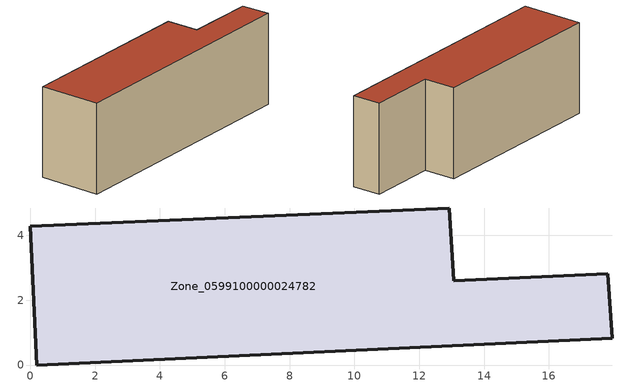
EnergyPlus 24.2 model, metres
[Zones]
Zone_0599100000024782
 floor ground (C_G): 0.2,0 0,4.29 12.93,4.84 13.07,2.61 17.81,2.81 17.95,0.82 z0
 wall outside (C_F): 0.2,0 17.95,0.82 17.81,2.81 13.07,2.61 12.93,4.84 0,4.29 0.2,0 z0:6.23
 roof outside (C_R): 0,4.29 0.2,0 17.95,0.82 17.81,2.81 13.07,2.61 12.93,4.84 z6.23
[BUILDING]
Pand.0599100000024782: North Axis=0; Terrain=City; Loads Convergence Tolerance Value=0.04; Temperature Convergence Tolerance Value=0.4; Solar Distribution=FullExterior; Maximum Number of Warmup Days=25; Minimum Number of Warmup Days=1
[Site:Location]
Rotterdam.The.Hague.AP_ZH_NLD Design_Conditions: Latitude=51.96; Longitude=4.45; Time Zone=1; Elevation=-4.5
[SITE:GROUNDTEMPERATURE:BUILDINGSURFACE]
18, 18, 18, 18, 18, 18, 18, 18, 18, 18, 18, 18
[MATERIAL] Thermal Absorptance=0.9; Solar Absorptance=0.7; Visible Absorptance=0.7
Name | Roughness | Thickness | Conductivity | Density | Specific Heat
G.TI.1946 | MediumSmooth | 0.15 | 1 | 540 | 1210
F.TI.1946 | Rough | 0.3 | 0.857143 | 1920 | 840
R.TI.1946 | MediumRough | 0.2 | 0.1 | 1500 | 1000
[CONSTRUCTION]
C_G: G.TI.1946
C_F: F.TI.1946
C_R: R.TI.1946
[ZONE]
Zone_0599100000024782: Type=1; Multiplier=1; Ceiling Height=Autocalculate; Volume=Autocalculate; Floor Area=autocalculate; Part of Total Floor Area=Yes
[ZONEINFILTRATION:DESIGNFLOWRATE]
Infil_Zone_0599100000024782: Zone or ZoneList or Space or SpaceList=Zone_0599100000024782; Schedule=AlwaysOn; Design Flow Rate Calculation Method=Flow/Area; Flow Rate per Floor Area=0.003; Constant Term Coefficient=1; Temperature Term Coefficient=0; Velocity Term Coefficient=0; Velocity Squared Term Coefficient=0
[HVACTEMPLATE:ZONE:IDEALLOADSAIRSYSTEM]
Zone_0599100000024782: Maximum Heating Supply Air Temperature=50; Minimum Cooling Supply Air Temperature=13; Maximum Heating Supply Air Humidity Ratio=0.0156; Minimum Cooling Supply Air Humidity Ratio=0.0077; Heating Limit=NoLimit; Cooling Limit=NoLimit; Dehumidification Control Type=ConstantSensibleHeatRatio; Cooling Sensible Heat Ratio=0.7; Dehumidification Setpoint=60; Humidification Control Type=None; Humidification Setpoint=30; Outdoor Air Method=None; Outdoor Air Flow Rate per Person=0.00944; Outdoor Air Flow Rate per Zone Floor Area=0; Outdoor Air Flow Rate per Zone=0; Demand Controlled Ventilation Type=None; Outdoor Air Economizer Type=NoEconomizer; Heat Recovery Type=None; Sensible Heat Recovery Effectiveness=0.7; Latent Heat Recovery Effectiveness=0.65
[ZONECONTROL:THERMOSTAT]
ThermostatControl_Zone_0599100000024782: Zone or ZoneList=Zone_0599100000024782; Control Type Schedule=DualSetpointControlType; Control 1=Thermostat_Zone_0599100000024782; Temperature Difference Between Cutout And Setpoint=0
[THERMOSTATSETPOINT:DUALSETPOINT]
Thermostat_Zone_0599100000024782: Heating Setpoint Temperature Schedule=HeatingSetpoint_Zone_0599100000024782; Cooling Setpoint Temperature Schedule=CoolingSetpoint_Zone_0599100000024782
[SCHEDULE:COMPACT]
HeatingSetpoint_Zone_0599100000024782: Through: 12/31, For: AllDays, Until: 24:00, 21
CoolingSetpoint_Zone_0599100000024782: Through: 12/31, For: AllDays, Until: 24:00, 24
DualSetpointControlType: Through: 12/31, For: AllDays, Until: 24:00, 4
AlwaysOn: Through: 12/31, For: AllDays, Until: 24:00, 1
